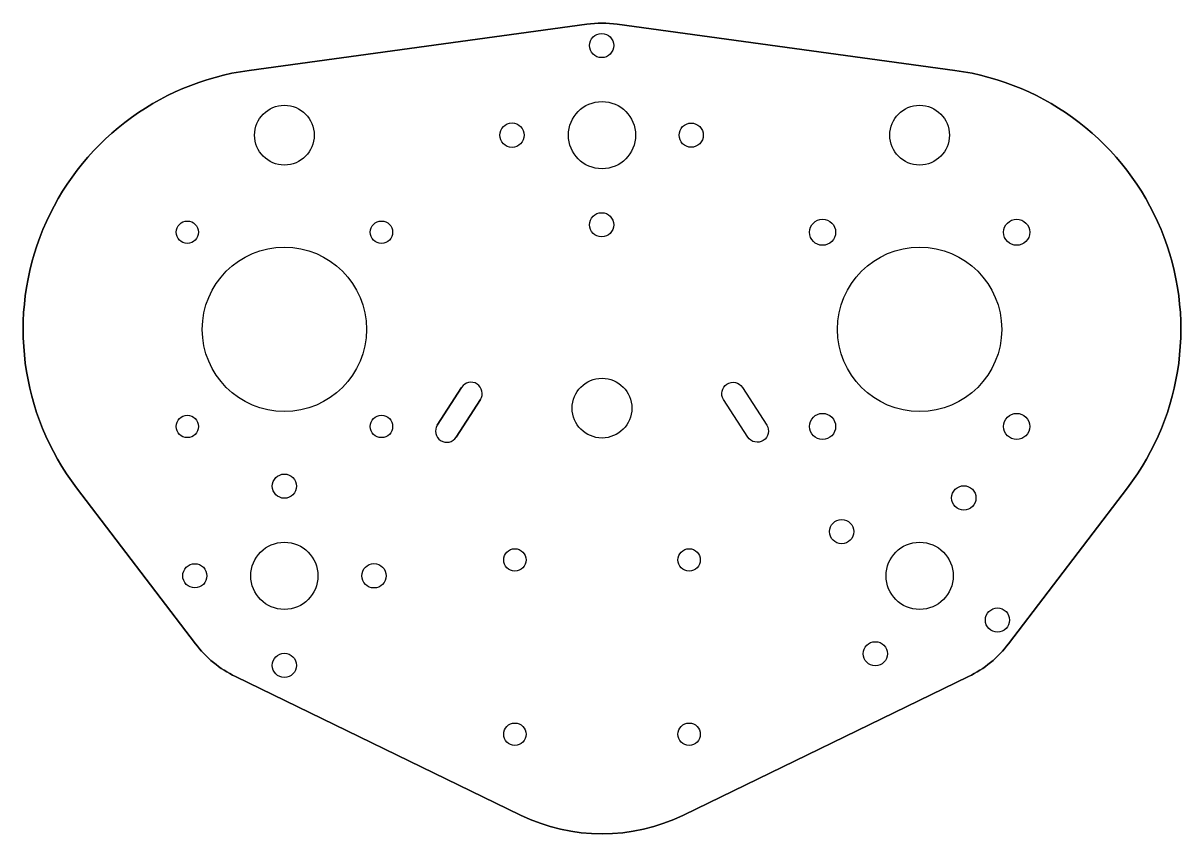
# Model space of a CAD drawing. Header units: millimetres. Extents: x -78 to 78, y -25 to 84.
import ezdxf

# ---------------------------------------------------------------- set-up
doc = ezdxf.new("R2010")
doc.units = ezdxf.units.MM
doc.layers.get('0').update_dxf_attribs({"linetype": 'CONTINUOUS'})

msp = doc.modelspace()

# ---------------------------------------------------------------- linework, layer by layer
for p, q in [((-22.06, 29.74), (-18.81, 34.78)), ((-18.81, 34.78), (-22.06, 29.74)), ((-16.29, 33.15), (-19.54, 28.12)), ((-19.54, 28.12), (-16.29, 33.15))]:
    msp.add_line(p, q)
for points in [[(70.39, 21.33), (54.48, 0.46, -0.117431), (49.1, -3.95), (10.92, -22.49, -0.22999), (-10.92, -22.49), (-49.1, -3.95, -0.117431), (-54.48, 0.46), (-70.39, 21.33, -0.574583), (-47.29, 77.22), (-2.03, 83.41, -0.068011), (2.03, 83.41), (47.29, 77.22, -0.574583)], [(54.48, 0.46), (70.39, 21.33, 0.574583), (47.29, 77.22), (2.03, 83.41, 0.068011), (-2.03, 83.41), (-47.29, 77.22, 0.574583), (-70.39, 21.33), (-54.48, 0.46, 0.117431), (-49.1, -3.95), (-10.92, -22.49, 0.22999), (10.92, -22.49), (49.1, -3.95, 0.117431)], [(22.06, 29.74, -1), (19.54, 28.12), (16.29, 33.15, -1), (18.81, 34.78)], [(22.06, 29.74, -1), (19.54, 28.12), (16.29, 33.15, -1), (18.81, 34.78)]]:
    msp.add_lwpolyline(points, format="xyb", close=True)
for centre, radius in [((-0.05, 80.55), 1.62), ((-0.05, 80.55), 1.62), ((0, 68.55), 4.5), ((0, 68.55), 4.5), ((-42.55, 68.55), 4), ((-42.55, 68.55), 4), ((42.55, 68.55), 4), ((42.55, 68.55), 4), ((-12.05, 68.55), 1.63), ((-12.05, 68.55), 1.63), ((11.95, 68.55), 1.62), ((11.95, 68.55), 1.62), ((-0.05, 56.55), 1.62), ((-0.05, 56.55), 1.62), ((-55.55, 55.55), 1.5), ((-55.55, 55.55), 1.5), ((-29.55, 55.55), 1.5), ((-29.55, 55.55), 1.5), ((29.55, 55.55), 1.75), ((29.55, 55.55), 1.75), ((55.55, 55.55), 1.75), ((55.55, 55.55), 1.75), ((-42.55, 42.55), 11), ((-42.55, 42.55), 11), ((42.55, 42.55), 11), ((42.55, 42.55), 11), ((0, 32), 4), ((0, 32), 4), ((-55.55, 29.55), 1.5), ((-55.55, 29.55), 1.5), ((-29.55, 29.55), 1.5), ((-29.55, 29.55), 1.5), ((29.55, 29.55), 1.75), ((29.55, 29.55), 1.75), ((55.55, 29.55), 1.75), ((55.55, 29.55), 1.75), ((-42.55, 21.55), 1.62), ((-42.55, 21.55), 1.62), ((48.47, 19.98), 1.63), ((48.47, 19.98), 1.63), ((32.11, 15.47), 1.62), ((32.11, 15.47), 1.62), ((-42.55, 9.55), 4.5), ((-42.55, 9.55), 4.5), ((42.55, 9.55), 4.5), ((42.55, 9.55), 4.5), ((-11.67, 11.67), 1.5), ((-11.67, 11.67), 1.5), ((11.67, 11.67), 1.5), ((11.67, 11.67), 1.5), ((-54.55, 9.55), 1.62), ((-54.55, 9.55), 1.62), ((-30.55, 9.55), 1.63), ((-30.55, 9.55), 1.63), ((52.98, 3.62), 1.62), ((52.98, 3.62), 1.62), ((36.62, -0.89), 1.62), ((36.62, -0.89), 1.62), ((-42.55, -2.45), 1.62), ((-42.55, -2.45), 1.62), ((-11.67, -11.67), 1.5), ((-11.67, -11.67), 1.5), ((11.67, -11.67), 1.5), ((11.67, -11.67), 1.5)]:
    msp.add_circle(centre, radius)
for centre, start, end in [((-17.55, 33.97), -32.8826, 147.1174), ((-17.55, 33.97), -32.8826, 147.1174), ((-20.8, 28.93), 147.1174, 327.1174), ((-20.8, 28.93), 147.1174, 327.1174)]:
    msp.add_arc(centre, 1.5, start, end)

doc.saveas('drawing.dxf')
